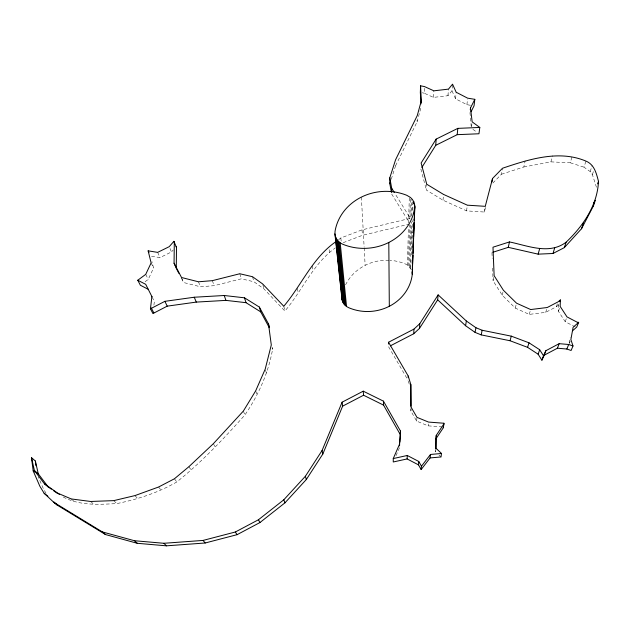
<?xml version="1.0" encoding="UTF-8"?>
<svg xmlns="http://www.w3.org/2000/svg" width="630" height="630" viewBox="0 0 630 630"><rect width="100%" height="100%" fill="white"/><g stroke="black" fill="none" stroke-linecap="round" stroke-linejoin="round"><path stroke-width="0.47" stroke-dasharray="3.15 2.36" d="M391.269 179.251L395.569 165.769L395.577 164.044M435.676 450.072L435.653 451.915L436.007 449.269M411.303 269.601L407.405 265.057L408.445 227.91M408.587 223.02L409.327 196.623M408.39 265.805L409.618 224.792M409.791 218.933L410.406 198.426M409.272 266.64L410.61 224.705M410.855 216.901L411.414 199.348M410.067 267.561L411.595 221.784M411.792 215.94L412.343 199.387M410.744 268.545L411.083 258.828M411.217 254.937L412.406 220.902M412.776 210.207L412.981 204.372M412.422 238.534L412.666 231.738M413.052 221.059L413.123 219.122M575.284 326.962L565.189 321.686L558.408 311.275L558.645 304.873L559.227 303.235M395.569 165.769L417.06 121.897L417.123 120.078M452.466 85.113L451.978 90.799L447.946 95.721L433.479 97.39L424.171 93.169L424.47 86.57M442.394 426.943L428.148 425.856L416.698 421.147L410.902 411.083L411.091 407.169M485.533 207.427L484.328 212.034L466.586 210.877L443.008 200.198L426.4 190.087L426.738 184.228M433.479 97.39L433.873 90.822M416.698 421.147L416.958 417.328M447.946 95.721L448.473 89.129M443.008 200.198L443.512 194.41M470.468 105.273L466.909 104.698L455.569 98.816L456.175 92.248M428.148 425.856L428.337 423.966M466.909 104.698L467.523 99.099M469.956 112.573L471.382 128.213M153.917 305.164L154.358 301.431L152.602 297.966M471.602 126.394L471.933 123.677M466.586 210.877L467.326 205.175M484.328 212.034L485.258 206.333M492.873 183.046L501.433 174.25L502.37 169.1M569.173 343.177L570.197 337.578M558.645 304.873L556.322 306.786L545.651 312.37L529.239 314.386L515.277 308.086L502.244 295.234L493.085 280.807L494.125 275.68M501.433 174.25L523.837 166.966L525.144 160.894M502.244 295.234L503.386 290.233M63.291 497.038C79.624 505.906 98.863 504.473 116.786 503.598C137.694 499.322 158.264 492.699 176.794 481.966C201.773 462.05 223.737 438.763 244.936 414.934C258.41 395.152 268.309 373.062 272.562 349.437L272.31 347.539M523.837 166.966L550.903 161.879L552.486 155.76M515.277 308.086L516.553 303.195M417.06 121.897L421.187 106.722M550.903 161.879L570.268 162.776L572.04 156.657M529.239 314.386L530.673 309.55M596.445 187.268L592.389 174.589L590.176 171.596L584.002 167.171L585.924 161.083M590.176 171.596L592.161 165.54M545.651 312.37L547.257 307.511M592.389 174.589L593.822 170.281M556.322 306.786L557.747 302.699M558.408 311.275L560.157 306.408M565.189 321.686L566.401 318.504M569.315 343.35L570.252 341.058M396.002 455.703L399.522 447.631M145.073 281.736L148.215 279.413L153.562 268.034L151.964 261.6M181.487 278.358L183.661 282.539L200.419 286.792L214.168 285.666L241.337 278.822L253.969 281.775L263.978 288.926L284.91 311.055C302.376 290.454 312.858 263.868 335.42 247.866M151.539 256.237L160.012 257.599L171.478 251.945L173.211 249.968M338.593 239.676L340.854 237.975L362.069 229.855L410.303 218.334L395.293 194.056M343.2 242.676L362.384 235.329L409.177 224.138M422.25 92.799L424.171 93.169M570.268 162.776L584.002 167.171M407.405 265.057L405.216 263.883A45.25 42.092 -0.5 0 0 390.057 260.332M472.894 129.323L476.69 132.095M71.261 498.944L74.749 501.921M90.665 501.472L93.949 504.425M438.992 455.065L440.992 456.963M113.754 500.63L116.786 503.598M134.938 495.597L137.742 498.613M158.579 487.022L161.123 490.124M174.431 478.776L176.794 481.966M188.913 466.68L191.118 469.996M391.687 194.016L408.594 221.421M46.006 493.188L43.675 489.352L38.217 476.839M388.584 346.76L408.059 380.236M213.373 443.677L215.295 447.213M145.719 274.365L148.215 279.413M151.129 262.899L153.562 268.034M157.65 252.37L160.012 257.599M451.978 90.799L455.569 98.816M181.519 277.507L183.661 282.539M169.982 248.425L171.478 251.945M243.345 411.083L244.936 414.934M198.442 281.791L200.419 286.792M212.334 280.657L214.168 285.666M255.67 390.868L257.119 394.908M265.466 370.007L266.537 373.401M239.786 273.751L241.337 278.822M408.342 381.166L409.484 384.898M272.058 347.65L272.562 349.437M252.535 276.72L253.969 281.775M262.868 284.768L263.978 288.926M420.856 169.021L426.4 190.087M283.784 306.251L284.91 311.055M297.305 288.288L298.289 293.249M312.346 265.915L313.031 270.215M329.143 249.7L329.466 252.362M340.854 237.975L341.2 241.573M362.069 229.855L362.384 235.329M361.376 197.111L364.116 246.826M364.171 247.803L365.14 265.348M491.967 252.559L492.195 258.402M492.581 268.144L493.085 280.807M410.878 409.138L410.902 411.083M345.579 284.855A45.25 42.092 -0.5 0 1 389.143 260.284"/><path stroke-width="0.94" d="M51.361 489.163L48.227 486.966L38.273 473.815L35.359 461.026L31.5 457.656L33.193 470.917L39.863 486.258L44.108 493.227L53.708 502.267L102.336 531.917L134.45 540.729L163.91 543.288L203.065 540.422L235.336 532.003L258.457 519.75L283.791 499.81L305.377 476.264L322.048 450.568L342.098 402.192L363.25 391.167L383.457 401.16L400.459 431.046L399.593 444.063L393.262 458.561L393.262 461.979L407.114 458.939L418.477 464.853L421.155 469.563L430.085 457.923L430.495 454.458L441.52 453.482L440.992 456.963L430.085 457.923M435.692 449.143L435.81 439L443.339 427.699L443.89 423.242L428.526 422.076L416.958 417.328L411.091 407.169L410.815 384.497L408.216 376.023L388.537 342.248L413.949 329.112L419.785 323.686L438.134 294.887L466.35 321.001L475.933 327.718L482.131 330.254L511.284 336.152L529.011 342.807L539.674 349.737L543.493 355.753L541.902 360.171L538.13 354.21L527.578 347.343L510.048 340.743L481.202 334.892L475.067 332.38L465.586 325.726L437.669 299.833L438.134 294.887M443.339 427.699L443.89 423.242M173.896 241.337L176.494 247.432L176.274 268.341L174.061 263.19L174.305 242.117L173.896 241.337L169.234 246.669L157.65 252.37L148.144 250.842L151.129 262.899L145.719 274.365L137.773 280.24L140.356 285.232L148.207 289.28M443.882 423.927L436.275 435.346L436.125 448.387L441.52 453.482M399.562 445.851L399.593 444.063M400.42 432.889L400.459 431.046M413.682 203.584L413.752 201.647L412.343 199.387L410.437 197.45L406.838 195.324A51.416 46.801 -1.5 0 0 335.058 231.234L334.924 233.864L342.027 299.565C342.681 303.203 345.35 306.282 348.721 307.708A44.691 41.147 -3.1 0 0 412.162 275.341L414.839 206.711L413.752 201.647M421.887 167.383L435.74 145.31L457.191 134.67L478.958 133.765L479.808 127.449L457.821 128.37L436.165 139.096L421.131 162.997L426.738 184.228L443.512 194.41L467.326 205.175L485.258 206.333L492.542 178.479L502.519 168.241C528.948 159.351 558.778 149.656 585.924 161.083C594.421 164.54 596.342 173.392 598.5 181.33C597.405 205.419 583.049 226.06 566.102 242.203C549.187 255.055 527.783 245.676 509.457 241.936L492.983 247.196L494.125 275.68L503.386 290.233L516.553 303.195L530.673 309.55L547.257 307.511L558.038 301.88L560.385 299.943L560.157 306.408L567.008 316.906L577.214 322.221L578.671 322.355L576.726 327.088L572.599 330.75M408.153 377.709L408.216 376.023M412.343 263.986L412.674 255.158M412.973 247.306L413.264 239.455M413.595 230.619L413.894 222.768M414.225 213.94L414.595 204.12M412.335 270.065L412.894 255.37M412.965 253.41L413.524 238.715M413.603 236.754L414.123 223.044M414.233 220.106L414.792 205.411M471.027 111.849L474.036 105.856L474.823 99.335L467.625 98.162L456.175 92.248L452.553 84.168L448.473 89.129L433.873 90.822L424.47 86.57L420.588 85.822L420.328 92.429L421.013 103.863M421.383 102.084L420.588 85.822M407.114 458.939L407.263 455.482L393.262 458.561M410.815 384.497L410.839 406.208M390.324 345.862L413.737 333.75L413.949 329.112M413.737 333.75L419.501 328.372L419.785 323.686M399.892 442.102L400.381 434.739L383.56 405.129L383.457 401.16M435.74 145.31L436.165 139.096M418.477 464.853L418.761 461.459L407.263 455.482M414.839 206.711L414.729 208.01A50.699 45.604 -3.7 0 1 342.665 244.196C338.467 242.495 335.191 238.455 334.924 233.864M421.155 469.563L421.462 466.208L430.495 454.458M457.191 134.67L457.821 128.37M470.271 109.809L470.492 107.958L474.823 99.335M269.325 327.718L260.725 311.874L246.015 302.676L225.942 300.384L196.284 302.093L167.218 306.148L152.925 313.551L150.444 308.794L151.901 296.58M435.81 439L436.275 435.346M465.586 325.726L466.35 321.001M492.873 252.268L508.268 247.346L538.13 254.15L552.99 253.488L564.33 247.629L581.514 228.753L593.35 206.034L593.972 202.285M491.975 181.865L492.542 178.479M475.067 332.38L475.933 327.718M481.202 334.892L482.131 330.254M508.268 247.346L509.457 241.936M510.048 340.743L511.284 336.152M421.462 100.225L417.288 115.511L395.593 159.729L389.797 177.841L389.836 183.739L391.356 192.15M538.13 254.15L539.626 248.787M552.99 253.488L554.644 248.11M527.578 347.343L529.011 342.807M389.836 183.739L390.411 181.944M564.33 247.629L566.102 242.203M538.13 354.21L539.674 349.737M581.514 228.753L583.451 223.162M597.618 183.873L598.5 181.33M593.35 206.034L595.389 200.253M559.802 301.589L560.385 299.943M544.257 355.17L545.871 350.697L559.18 343.673L568.693 344.492L573.001 345.964L571.103 350.485L566.842 349.028L557.432 348.209L544.257 355.17L541.902 360.171M557.432 348.209L559.18 343.673M566.842 349.028L568.693 344.492M53.708 502.267L57.385 505.213L105.525 534.563L137.301 543.296L166.438 545.832L205.167 542.997L237.077 534.673L259.938 522.546L284.988 502.811L306.33 479.501L322.812 454.057L342.641 406.145L342.098 402.192M543.493 355.753L545.871 350.697M419.501 328.372L437.669 299.833M578.671 322.355L573.111 327.285L570.874 339.538L573.001 345.964M150.444 308.794L164.887 301.329L194.253 297.234L224.217 295.502L244.487 297.809L259.355 307.078L268.49 323.899L269.262 326.686M336.341 241.377C312.669 257.465 301.762 284.965 283.784 306.251L262.647 283.933L252.535 276.72L239.786 273.751L212.334 280.657L198.442 281.791L181.519 277.507L174.061 263.19M342.641 406.145L363.565 395.231L383.56 405.129M31.5 457.656L34.422 470.571L44.478 483.848L57.913 493.258L71.261 498.944L90.665 501.472L113.754 500.63L134.938 495.597L158.579 487.022L174.431 478.776L188.913 466.68L213.373 443.677L243.345 411.083L255.67 390.868L265.198 369.164L271.294 344.972L268.49 323.899M137.773 280.24L145.703 284.319L152.161 297.092M53.708 490.809L57.621 493.55M479.808 127.449L472.153 121.858L470.492 107.958M44.108 493.227L47.872 496.259M44.478 483.848L48.227 486.966M102.336 531.917L105.525 534.563M57.913 493.258L59.362 494.471M33.193 470.917L34.485 471.996M34.422 470.571L38.273 473.815M134.45 540.729L137.301 543.296M53.991 502.015L57.385 505.213M163.91 543.288L166.438 545.832M203.065 540.422L205.167 542.997M235.336 532.003L237.077 534.673M389.797 177.841L391.679 188.197L394.262 192.386M418.761 461.459L421.462 466.208M258.457 519.75L259.938 522.546M176.093 246.661L176.494 247.432M176.707 269.175L178.881 273.349M151.342 308.086L153.807 312.842M164.887 301.329L167.218 306.148M148.144 250.842L148.963 252.591M194.253 297.234L196.284 302.093M283.791 499.81L284.988 502.811M224.217 295.502L225.942 300.384M244.487 297.809L246.015 302.676M305.377 476.264L306.33 479.501M259.355 307.078L260.725 311.874M322.048 450.568L322.812 454.057M412.044 271.837L412.256 274.176M35.359 461.026L35.965 465.72M342.027 299.565L341.87 297.202M335.396 236.455L342.31 300.723M336.475 238.888L343.255 302.92M335.861 237.699L342.72 301.849M337.215 240.014L343.917 303.928M338.097 241.054L344.689 304.873M339.09 242.007L345.571 305.723M340.192 242.849L346.539 306.495M363.25 391.167L363.565 395.231M388.537 342.248L388.56 344.059M388.797 242.471L389.316 306.29M391.679 188.197L391.687 192.079"/></g></svg>
